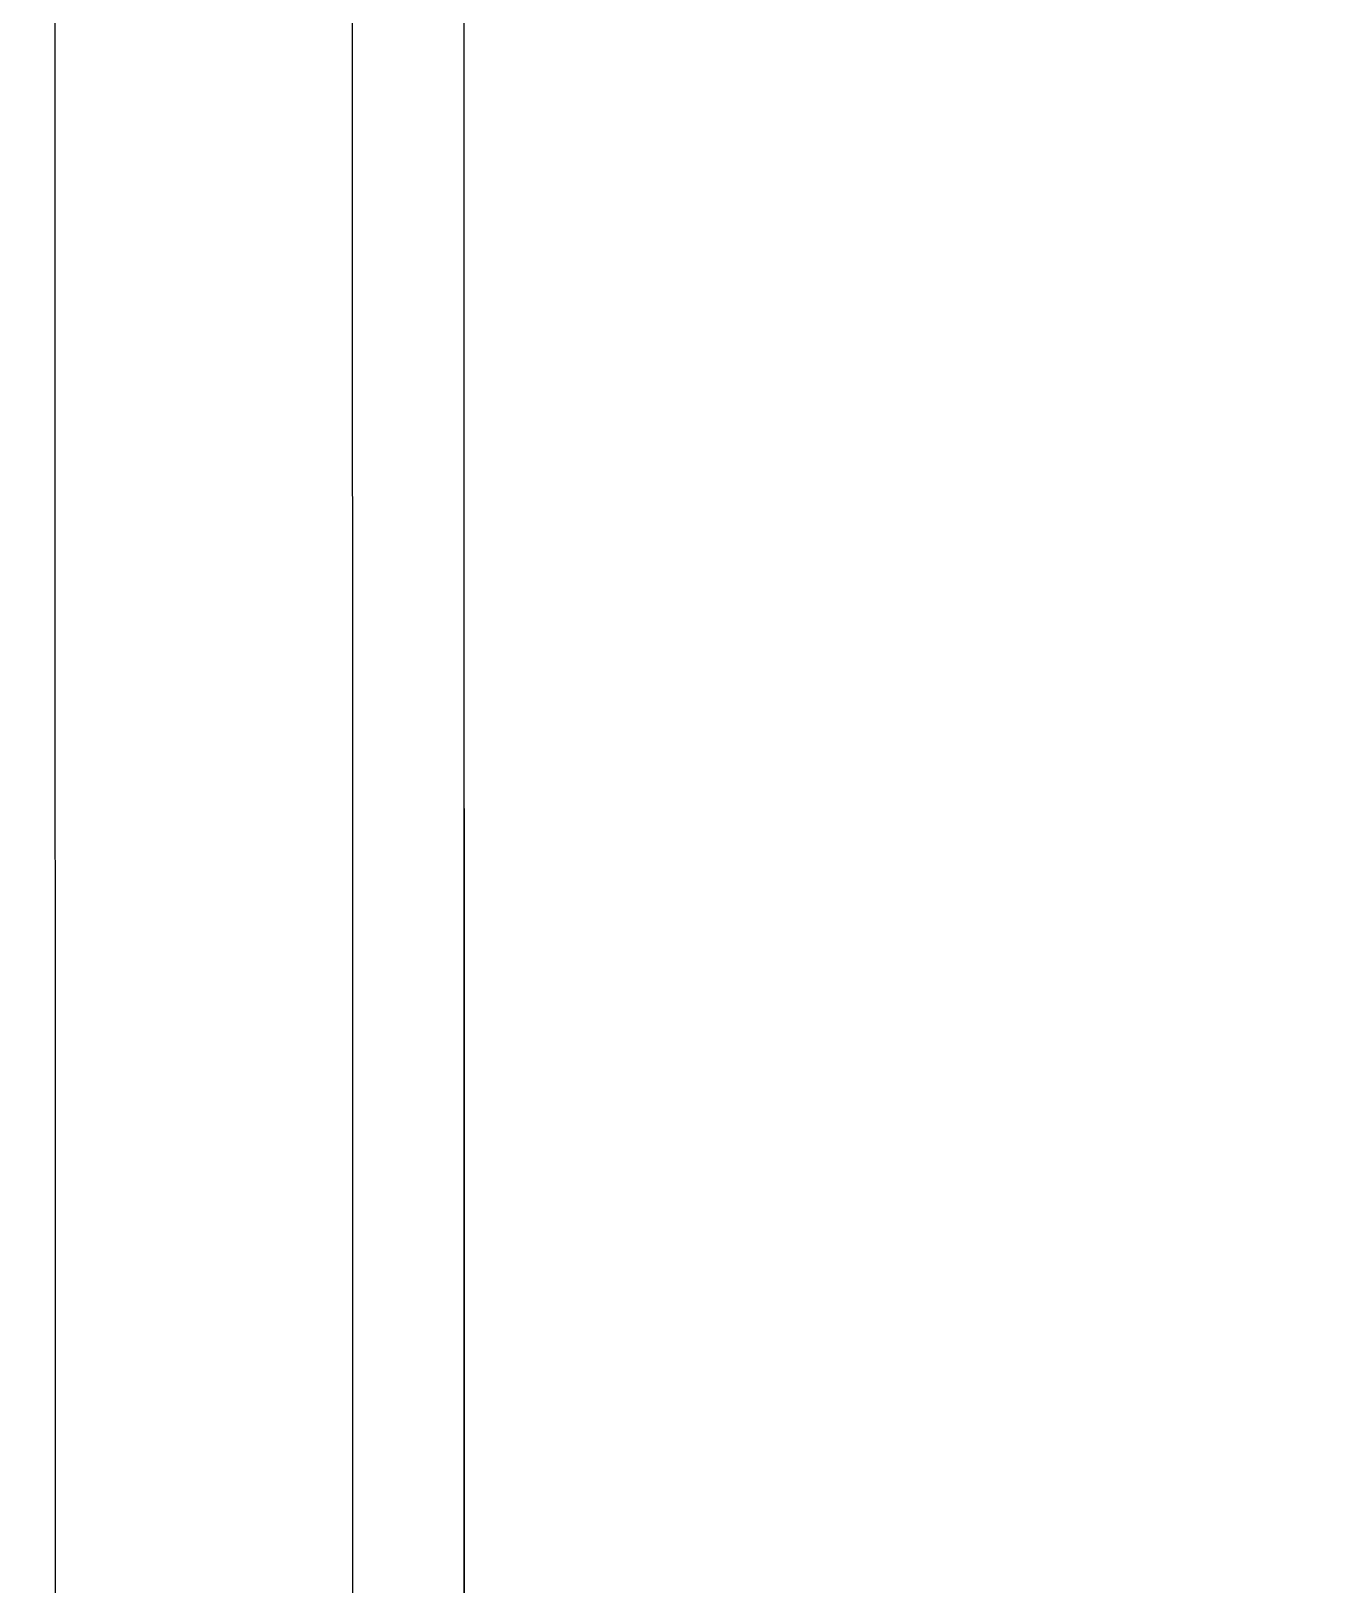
# Model space of a CAD drawing. Header units: metres. Extents: x 493 to 630, y -132 to -15.
# Drawn here: x 560.5373 to 560.6374, y -80.3101 to -80.191 of the extents above; entities that cross this region are included whole.
import ezdxf

# ---------------------------------------------------------------- set-up
doc = ezdxf.new("R2010")
doc.units = ezdxf.units.M
doc.header["$MEASUREMENT"] = 0
doc.layers.add('a_pereti_hasuri', color=253, linetype='Continuous')
doc.layers.add('a_vederi subtiri', color=124, linetype='Continuous')
doc.layers.add('a_suprafete', color=7, linetype='Continuous', plot=False)

msp = doc.modelspace()

# ---------------------------------------------------------------- hatches: boundary and pattern name
at = {"layer": 'a_pereti_hasuri', "ltscale": 0.3}
h = msp.add_hatch(dxfattribs=at)
h.set_pattern_fill('ANSI33', color=256, scale=0.25, style=0)
h.set_pattern_definition([(45, (-4876.954643999999, 8292.469365), (-0.04419417382415922, 0.04419417382415922), []), (45, (-4876.91044982625, 8292.469365), (-0.04419417382415922, 0.04419417382415922), [0.03125, -0.015625])])
edge = h.paths.add_edge_path()
edge.add_line((553.585124781431, -64.030926260102), (553.585124781431, -64.85958062453558))
edge.add_line((553.585124781431, -64.85958062453558), (554.0851247814312, -64.85958062453558))
edge.add_line((554.0851247814312, -64.85958062453558), (554.0851247814312, -64.43958062453558))
edge.add_line((554.0851247814312, -64.43958062453558), (558.4151247814311, -64.43958062453558))
edge.add_line((558.4151247814311, -64.43958062453558), (558.4151247814311, -65.88958062453563))
edge.add_line((558.4151247814311, -65.88958062453563), (560.1551247814311, -65.88958062453563))
edge.add_line((560.1551247814311, -65.88958062453563), (560.1551247814311, -71.7995806245356))
edge.add_line((560.1551247814311, -71.7995806245356), (557.255124781431, -71.7995806245356))
edge.add_line((557.255124781431, -71.7995806245356), (557.255124781431, -72.57958062453557))
edge.add_line((557.255124781431, -72.57958062453557), (556.755124781431, -72.57958062453557))
edge.add_line((556.755124781431, -72.57958062453557), (556.755124781431, -73.0495806245356))
edge.add_line((556.755124781431, -73.0495806245356), (557.325124781431, -73.0495806245356))
edge.add_line((557.325124781431, -73.0495806245356), (557.325124781431, -73.24958062453564))
edge.add_line((557.325124781431, -73.24958062453564), (557.825124781431, -73.24958062453564))
edge.add_line((557.825124781431, -73.24958062453564), (557.825124781431, -74.39958062453562))
edge.add_line((557.825124781431, -74.39958062453562), (557.325124781431, -74.39958062453562))
edge.add_line((557.325124781431, -74.39958062453562), (557.325124781431, -78.56958062453558))
edge.add_line((557.325124781431, -78.56958062453558), (556.535124781431, -78.56958062453558))
edge.add_line((556.535124781431, -78.56958062453558), (556.535124781431, -79.5395806245356))
edge.add_line((556.535124781431, -79.5395806245356), (556.3651247814312, -79.5395806245356))
edge.add_line((556.3651247814312, -79.5395806245356), (556.3651247814312, -79.98958062453565))
edge.add_line((556.3651247814312, -79.98958062453565), (554.835124781431, -79.98958062453565))
edge.add_line((554.835124781431, -79.98958062453565), (554.835124781431, -79.5395806245356))
edge.add_line((554.835124781431, -79.5395806245356), (554.1851247814311, -79.5395806245356))
edge.add_line((554.1851247814311, -79.5395806245356), (554.1851247814311, -78.89958062453559))
edge.add_line((554.1851247814311, -78.89958062453559), (553.785124781431, -78.89958062453556))
edge.add_line((553.785124781431, -78.89958062453556), (553.785124781431, -79.38958062453563))
edge.add_line((553.785124781431, -79.38958062453563), (553.7853166750776, -80.48458062453577))
edge.add_line((553.7853166750776, -80.48458062453577), (554.2605085687244, -80.48458062453594))
edge.add_line((554.2605085687244, -80.48458062453594), (554.2605085687244, -80.10458062453588))
edge.add_line((554.2605085687244, -80.10458062453588), (560.5705085687244, -80.10458062453588))
edge.add_line((560.5705085687244, -80.10458062453588), (560.5705085687244, -80.09458062453587))
edge.add_line((560.5705085687244, -80.09458062453587), (560.6605085687245, -80.09458062453587))
edge.add_line((560.6605085687245, -80.09458062453587), (560.9305085687245, -79.85458062453586))
edge.add_line((560.9305085687245, -79.85458062453586), (560.9305085687245, -75.40458062453587))
edge.add_line((560.9305085687245, -75.40458062453587), (561.3188631848399, -75.40458062453587))
edge.add_line((561.3188631848399, -75.40458062453587), (561.3205085687244, -74.58458062453587))
edge.add_line((561.3205085687244, -74.58458062453587), (560.8355085687243, -74.58458062453587))
edge.add_line((560.8355085687243, -74.58458062453587), (560.8355085687243, -73.98426908940911))
edge.add_line((560.8355085687243, -73.98426908940911), (560.592224763985, -73.98426908940911))
edge.add_line((560.592224763985, -73.98426908940911), (560.592224763985, -74.06426908940912))
edge.add_line((560.592224763985, -74.06426908940912), (560.102224763985, -74.06426908940912))
edge.add_line((560.102224763985, -74.06426908940912), (560.102224763985, -74.59426908940912))
edge.add_line((560.102224763985, -74.59426908940912), (559.717224763985, -74.59426908940912))
edge.add_line((559.717224763985, -74.59426908940912), (559.717224763985, -74.73426908940911))
edge.add_line((559.717224763985, -74.73426908940911), (559.9022247639851, -74.73426908940914))
edge.add_line((559.9022247639851, -74.73426908940914), (559.9022247639851, -75.38426908940914))
edge.add_line((559.9022247639851, -75.38426908940914), (560.3822247639852, -75.38426908940914))
edge.add_line((560.3822247639852, -75.38426908940914), (560.3822247639852, -79.85426908940914))
edge.add_line((560.3822247639852, -79.85426908940914), (557.9322247639851, -79.85426908940914))
edge.add_line((557.9322247639851, -79.85426908940914), (557.9322247639851, -75.38426908940914))
edge.add_line((557.9322247639851, -75.38426908940914), (558.6822247639851, -75.38426908940914))
edge.add_line((558.6822247639851, -75.38426908940914), (558.6822247639851, -74.73426908940914))
edge.add_line((558.6822247639851, -74.73426908940914), (558.877224763985, -74.73426908940914))
edge.add_line((558.877224763985, -74.73426908940914), (558.877224763985, -74.59426908940915))
edge.add_line((558.877224763985, -74.59426908940915), (557.8972247639884, -74.59426908940515))
edge.add_line((557.8972247639884, -74.59426908940515), (557.8972247639937, -72.41426908940898))
edge.add_line((557.8972247639937, -72.41426908940898), (558.4263376283396, -72.41426908940679))
edge.add_line((558.4263376283396, -72.41426908940679), (558.4263376283396, -72.21426908940654))
edge.add_line((558.4263376283396, -72.21426908940654), (559.6263376283395, -72.21426908940657))
edge.add_line((559.6263376283395, -72.21426908940657), (559.6261998784597, -72.41569928235873))
edge.add_line((559.6261998784597, -72.41569928235873), (559.9885808009782, -72.41426908940898))
edge.add_line((559.9885808009782, -72.41426908940898), (560.1072247639851, -72.76426908940911))
edge.add_line((560.1072247639851, -72.76426908940911), (560.1072247639851, -72.95426908940911))
edge.add_line((560.1072247639851, -72.95426908940911), (560.592224763985, -72.95426908940911))
edge.add_line((560.592224763985, -72.95426908940911), (560.592224763985, -73.03426908940912))
edge.add_line((560.592224763985, -73.03426908940912), (560.8355085687243, -73.03426908940912))
edge.add_line((560.8355085687243, -73.03426908940912), (560.8355085687243, -72.72426908940912))
edge.add_line((560.8355085687243, -72.72426908940912), (562.8755085687244, -72.72426908940912))
edge.add_line((562.8755085687244, -72.72426908940912), (562.8755085687244, -74.6142690894091))
edge.add_line((562.8755085687244, -74.6142690894091), (562.4205085687244, -74.6142690894091))
edge.add_line((562.4205085687244, -74.6142690894091), (562.4205085687244, -75.43426908940913))
edge.add_line((562.4205085687244, -75.43426908940913), (562.9905085687244, -75.43426908940913))
edge.add_line((562.9905085687244, -75.43426908940913), (562.9905085687245, -77.9345806245359))
edge.add_line((562.9905085687245, -77.9345806245359), (563.3205085687244, -77.9345806245359))
edge.add_line((563.3205085687244, -77.9345806245359), (563.3205085687244, -75.45426908940911))
edge.add_line((563.3205085687244, -75.45426908940911), (564.3506942890243, -75.45426908940911))
edge.add_line((564.3506942890243, -75.45426908940911), (564.3506942890243, -74.95426908940911))
edge.add_arc((564.861128465062, -76.04938882759716), 1.20823436842211, 63.48576800210168, 114.99017759381121, ccw=False)
edge.add_line((565.4005085687244, -74.96823232051335), (565.4005085687244, -75.45426908940911))
edge.add_line((565.4005085687244, -75.45426908940911), (570.1405085687244, -75.45426908940911))
edge.add_line((570.1405085687244, -75.45426908940911), (570.1405085687244, -77.03958062453586))
edge.add_line((570.1405085687244, -77.03958062453586), (570.8655085687244, -77.03958062453586))
edge.add_line((570.8655085687244, -77.03958062453586), (570.8655085687244, -74.7411263809465))
edge.add_line((570.8655085687244, -74.7411263809465), (570.6253166750778, -74.7411263809465))
edge.add_line((570.6253166750778, -74.7411263809465), (570.6253166750778, -73.83328784395138))
edge.add_line((570.6253166750778, -73.83328784395138), (569.745124781431, -73.83328784395138))
edge.add_line((569.745124781431, -73.83328784395138), (569.745124781431, -74.5032878439514))
edge.add_line((569.745124781431, -74.5032878439514), (563.8051247814309, -74.5032878439514))
edge.add_line((563.8051247814309, -74.5032878439514), (563.8051247814309, -70.16328784395141))
edge.add_line((563.8051247814309, -70.16328784395141), (562.915124781431, -70.16328784395141))
edge.add_line((562.915124781431, -70.16328784395141), (562.915124781431, -70.19328784395141))
edge.add_line((562.915124781431, -70.19328784395141), (562.915124781431, -72.37328784395142))
edge.add_line((562.915124781431, -72.37328784395142), (560.8151247814311, -72.37328784395142))
edge.add_line((560.8151247814311, -72.37328784395142), (560.8151247814311, -70.2532878439515))
edge.add_line((560.8151247814311, -70.2532878439515), (560.8151247814311, -63.7032878439515))
edge.add_line((560.8151247814311, -63.7032878439515), (561.1751247814306, -63.70328784395139))
edge.add_line((561.1751247814306, -63.70328784395139), (561.175124781431, -63.34612599861119))
edge.add_line((561.175124781431, -63.34612599861119), (560.775124781431, -63.34612599861119))
edge.add_line((560.775124781431, -63.34612599861119), (560.775124781431, -63.07612599861119))
edge.add_line((560.775124781431, -63.07612599861119), (560.1051247814314, -63.07612599861119))
edge.add_line((560.1051247814314, -63.07612599861119), (560.1051247814314, -63.51612599861122))
edge.add_line((560.1051247814314, -63.51612599861122), (552.9250870057567, -63.51612599861122))
edge.add_line((552.9250870057567, -63.51612599861122), (552.9250870057566, -62.97612599861115))
edge.add_line((552.9250870057566, -62.97612599861115), (552.4200870057564, -62.97612599861115))
edge.add_line((552.4200870057564, -62.97612599861115), (552.4276058935936, -64.0295806245359))
edge.add_line((552.4276058935936, -64.0295806245359), (553.585124781431, -64.0295806245359))

# ---------------------------------------------------------------- linework, layer by layer
at = {"layer": 'a_suprafete', "ltscale": 0.3}
msp.add_lwpolyline([(561.3205085687247, -74.5845806245359), (561.3188631848401, -75.40458062453587), (560.9305085687245, -75.40458062453587), (560.9305085687245, -79.85458062453586), (560.6605085687244, -80.09458062453592), (560.5705085687244, -80.09458062453587), (560.5705085687244, -81.43458062453587), (561.2805085687245, -81.43458062453587), (561.2805085687245, -82.27458062453587), (562.6805085687243, -82.23458062453585), (562.6805085687243, -81.43458062453584), (562.9905085687244, -81.43458062453584), (562.9905085687244, -79.07458062453586), (562.9605085687244, -79.07458062453586), (562.9605085687244, -77.79458062453591), (562.9905085687245, -77.79458062453591), (562.9905085687243, -75.43426908940913), (562.4205085687244, -75.43426908940913), (562.4205085687245, -74.6142690894091)], dxfattribs=at)
at = {"layer": 'a_vederi subtiri'}
msp.add_line((560.5705084300652, -80.10458296951482), (560.5705702724528, -80.57100456768379), dxfattribs=at)
msp.add_lwpolyline([(560.5619725018864, -80.17108411780008), (560.5620243631412, -80.50451277691764), (560.5392486087007, -80.50451442784923), (560.5391896437843, -80.171178983307)], close=True, dxfattribs=at)

doc.saveas('drawing.dxf')
